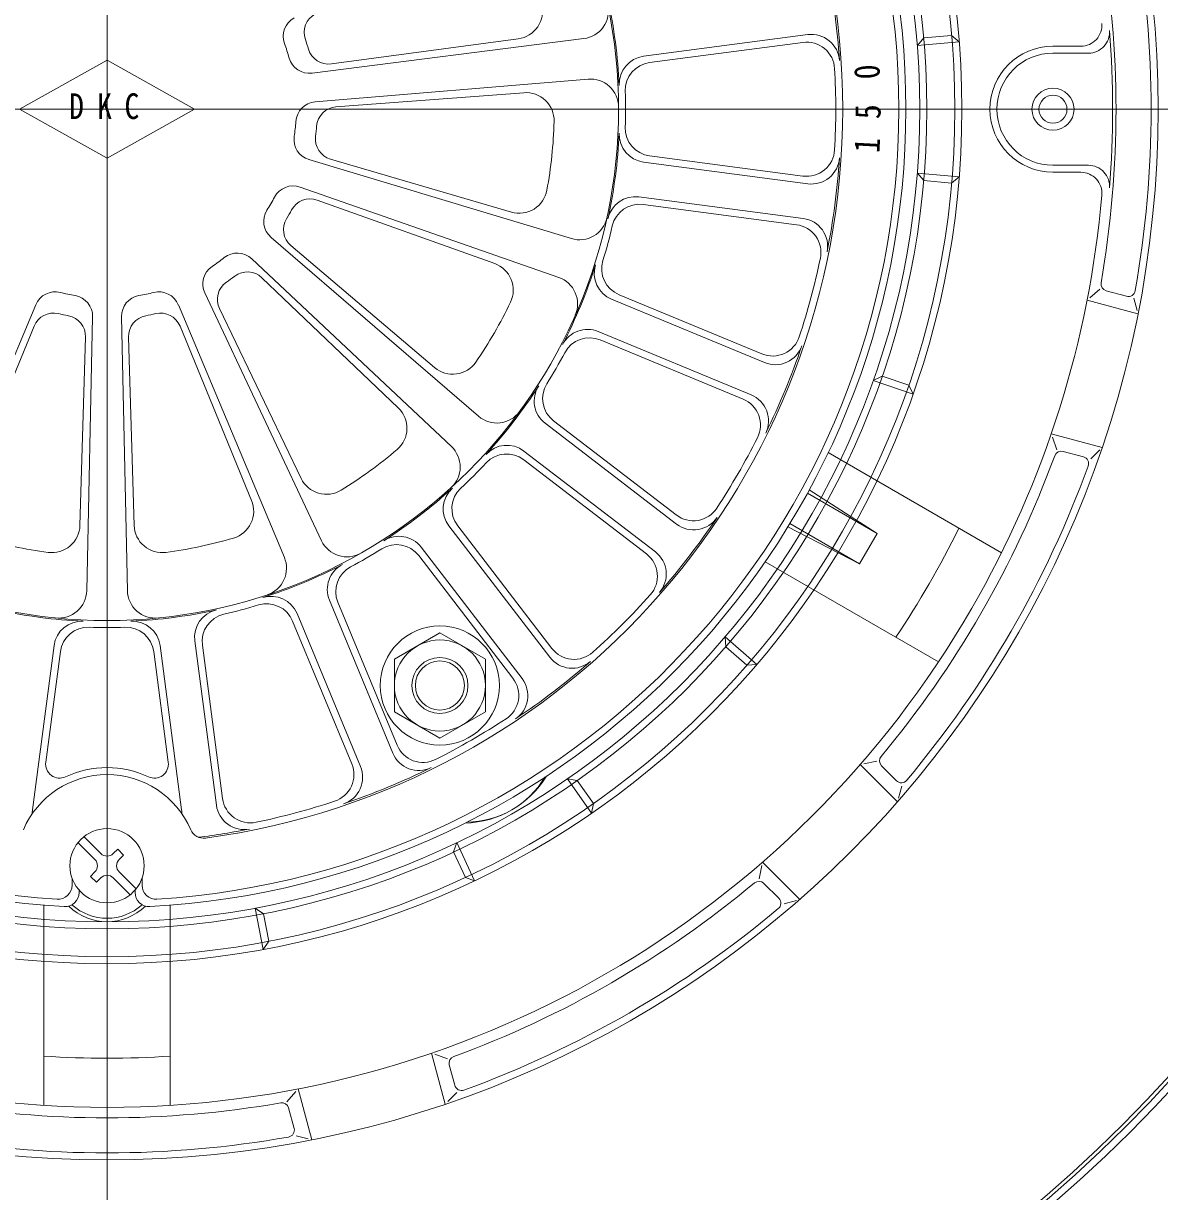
# Model space of a CAD drawing. Units: millimetres, scale not verified. Extents: x -1380 to 1380, y -955 to 955.
# Drawn here: x -462 to -299.8, y 70.4 to 237.2 of the extents above; entities that cross this region are included whole.
import ezdxf
from ezdxf.enums import TextEntityAlignment as Align

# ---------------------------------------------------------------- set-up
doc = ezdxf.new("R2010")
doc.units = ezdxf.units.MM
doc.header["$LTSCALE"] = 3
doc.linetypes.add('USER1', pattern=[2, 1.25, -0.25, 0.25, -0.25])
for name, color, linetype, lineweight in [('0-2_L-2', 7, 'Continuous', 18), ('0-3_L-1', 7, 'Continuous', 18), ('0-4_L-5', 2, 'USER1', 18), ('0-5_L-3', 7, 'Continuous', 18), ('0-B_L-1a', 3, 'Continuous', 18), ('0-C_L-1b', 150, 'Continuous', 18)]:
    doc.layers.add(name, color=color, linetype=linetype, lineweight=lineweight)
doc.styles.add('ＭＳ ゴシック', font='')
doc.styles.get('ＭＳ ゴシック').set_extended_font_data('MS Gothic')

msp = doc.modelspace()

# ---------------------------------------------------------------- linework, layer by layer
at = {"layer": '0-2_L-2'}
for radius in [205.5, 205]:
    msp.add_circle((-450.024, 224.897), radius, dxfattribs=at)
at = {"layer": '0-3_L-1'}
msp.add_circle((-450.024, 224.897), 206.5, dxfattribs=at)
at = {"layer": '0-4_L-5'}
for p, q in [((-450.024, 496.722), (-450.024, -46.928)), ((-450.024, 9.897), (-450.024, 439.897)), ((-178.199, 224.897), (-721.849, 224.897)), ((-235.024, 224.897), (-665.024, 224.897))]:
    msp.add_line(p, q, dxfattribs=at)
at = {"layer": '0-5_L-3'}
for p, q in [((-451.758, 117.781), (-454.137, 120.161)), ((-453.289, 121.009), (-450.909, 118.63)), ((-449.141, 118.63), (-448.505, 119.266)), ((-452.394, 115.377), (-451.758, 116.013)), ((-446.761, 112.785), (-449.141, 115.165)), ((-448.293, 116.013), (-445.913, 113.633))]:
    msp.add_line(p, q, dxfattribs=at)
msp.add_lwpolyline([(-402.524, 135.119), (-409.024, 138.872), (-409.024, 146.377), (-402.524, 150.13), (-396.024, 146.377), (-396.024, 138.872)], close=True, dxfattribs=at)
for points in [[(-448.505, 119.266), (-447.656, 118.417), (-448.293, 117.781)], [(-450.909, 115.165), (-451.545, 114.528), (-452.394, 115.377)]]:
    msp.add_lwpolyline(points, dxfattribs=at)
for centre, radius in [((-402.524, 142.625), 8.5), ((-402.524, 142.625), 6.5), ((-402.524, 142.625), 4), ((-402.524, 142.625), 3.5), ((-450.025, 116.897), 5.3)]:
    msp.add_circle(centre, radius, dxfattribs=at)
for centre, start, end in [((-450.025, 119.513), 225, 315), ((-452.641, 116.897), 315, 45), ((-447.409, 116.897), 135, 225), ((-450.025, 114.281), 45, 135)]:
    msp.add_arc(centre, 1.25, start, end, dxfattribs=at)
at = {"layer": '0-B_L-1a'}
for p, q in [((-373.455, 232.456), (-350.009, 235.543)), ((-381.965, 234.975), (-420.766, 230.042)), ((-418, 231.359), (-391.329, 234.961)), ((-372.593, 231.561), (-350.702, 234.443)), ((-381.357, 229.189), (-420.336, 225.947)), ((-417.357, 225.234), (-390.52, 227.256)), ((-383.75, 206.421), (-421.203, 217.697)), ((-418.141, 217.775), (-392.31, 210.218)), ((-373.455, 217.338), (-350.009, 214.251)), ((-372.593, 218.233), (-350.702, 215.351)), ((-385.547, 200.889), (-422.475, 213.781)), ((-420.044, 211.918), (-394.705, 202.849)), ((-374.108, 212.381), (-350.662, 209.294)), ((-373.507, 211.293), (-351.616, 208.411)), ((-396.994, 181.062), (-426.623, 206.597)), ((-423.794, 205.422), (-403.271, 188.012)), ((-400.887, 176.739), (-429.378, 203.537)), ((-427.915, 200.846), (-408.455, 182.255)), ((-419.408, 163.283), (-436.09, 198.661)), ((-475.326, 160.916), (-460.197, 196.986)), ((-424.722, 160.916), (-439.851, 196.986)), ((-378.021, 197.778), (-356.172, 188.728)), ((-376.956, 198.42), (-356.557, 189.97)), ((-452.933, 156.157), (-452.083, 195.261)), ((-447.116, 156.157), (-447.965, 195.261)), ((-433.983, 196.437), (-422.315, 172.185)), ((-460.44, 193.932), (-470.656, 169.034)), ((-439.608, 193.932), (-429.393, 169.034)), ((-453.103, 192.373), (-453.898, 165.472)), ((-446.945, 192.373), (-446.151, 165.472)), ((-379.934, 193.159), (-358.086, 184.109)), ((-379.635, 191.952), (-359.236, 183.503)), ((-386.299, 180.41), (-368.782, 166.969)), ((-387.493, 180.066), (-368.732, 165.67)), ((-390.537, 176.099), (-371.775, 161.703)), ((-390.56, 174.857), (-373.043, 161.416)), ((-401.227, 165.409), (-386.831, 146.648)), ((-399.984, 165.433), (-386.543, 147.916)), ((-405.193, 162.365), (-390.797, 143.604)), ((-405.538, 161.171), (-392.096, 143.654)), ((-418.286, 154.807), (-409.236, 132.958)), ((-417.08, 154.508), (-408.63, 134.109)), ((-423.547, 151.829), (-415.097, 131.43)), ((-422.905, 152.893), (-413.856, 131.045)), ((-437.508, 148.98), (-434.421, 125.534)), ((-457.583, 148.328), (-460.67, 124.882)), ((-456.688, 147.466), (-458.769, 131.659)), ((-443.361, 147.466), (-441.28, 131.659)), ((-442.465, 148.328), (-439.379, 124.882)), ((-436.42, 148.379), (-433.538, 126.489)), ((-455.024, 115.138), (-455.024, 114.118)), ((-445.024, 114.118), (-445.024, 115.14)), ((-454.024, 113.058), (-454.024, 113.42)), ((-446.024, 113.42), (-446.024, 113.058))]:
    msp.add_line(p, q, dxfattribs=at)
msp.add_lwpolyline([(-462.524, 224.897), (-450.024, 231.897), (-437.524, 224.897), (-450.024, 217.897)], close=True, dxfattribs=at)
msp.add_circle((-450.024, 224.897), 73, dxfattribs=at)
for centre, radius, start, end in [((-450.024, 224.897), 114, 93.07089, 266.92911), ((-450.024, 224.897), 114, 273.07089, 86.92911), ((-450.024, 224.897), 113, 93.61565, 266.38435), ((-450.024, 224.897), 113, 273.61565, 86.38435), ((-450.024, 224.897), 105, 277.68835, 82.31165), ((-450.024, 224.897), 104.759, 3.80126, 11.19874), ((-450.024, 224.897), 73.175, 2.66859, 12.33141), ((-391.865, 238.925), 4, 277.69203, 13.56075), ((-382.469, 238.943), 4, 277.24503, 11.7457), ((-421.886, 235.302), 3, 118.75497, 200.29321), ((-418.896, 235.851), 3, 118.30797, 199.3871), ((-349.487, 231.577), 4, 3.80126, 97.5), ((-450.024, 224.897), 27, 15.70679, 20.29321), ((-450.024, 224.897), 30, 16.6129, 19.3871), ((-350.18, 230.477), 4, 3.19878, 97.5), ((-421.145, 233.018), 3, 195.70679, 277.24503), ((-418.402, 234.332), 3, 196.6129, 277.69203), ((-372.933, 228.49), 4, 97.5, 182.66859), ((-372.071, 227.595), 4, 97.5, 181.98227), ((-450.024, 224.897), 104, 356.80122, 3.19878), ((-381.025, 225.203), 4, 0.2543, 94.75497), ((-390.219, 223.267), 4, 358.43925, 94.30797), ((-450.024, 224.897), 74, 358.01773, 1.98227), ((-420.087, 222.957), 3, 94.75497, 176.29321), ((-417.131, 222.243), 3, 94.30797, 175.3871), ((-450.024, 224.897), 27, 351.70679, 356.29321), ((-450.024, 224.897), 30, 352.6129, 355.3871), ((-450.024, 224.897), 63.827, 349.56075, 358.43925), ((-372.071, 222.199), 4, 178.01773, 262.5), ((-420.338, 220.57), 3, 171.70679, 253.24503), ((-417.298, 220.654), 3, 172.6129, 253.69203), ((-450.024, 224.897), 73.175, 347.66859, 357.33141), ((-372.933, 221.304), 4, 177.33141, 262.5), ((-350.18, 219.317), 4, 262.5, 356.80122), ((-349.487, 218.217), 4, 262.5, 356.19874), ((-450.024, 224.897), 104.759, 348.80126, 356.19874), ((-423.464, 210.949), 3, 70.75497, 152.29321), ((-450.024, 224.897), 27, 327.70679, 332.29321), ((-421.054, 209.094), 3, 70.30797, 151.3871), ((-391.187, 214.057), 4, 253.69203, 349.56075), ((-374.63, 208.415), 4, 82.5, 167.66859), ((-424.665, 208.869), 3, 147.70679, 229.24503), ((-450.024, 224.897), 30, 328.6129, 331.3871), ((-374.029, 207.327), 4, 82.5, 166.98227), ((-421.853, 207.71), 3, 148.6129, 229.69203), ((-382.597, 210.252), 4, 253.24503, 347.7457), ((-351.184, 205.328), 4, 348.80126, 82.5), ((-450.024, 224.897), 74, 343.01773, 346.98227), ((-352.138, 204.445), 4, 348.19878, 82.5), ((-450.024, 224.897), 27, 303.70679, 308.29321), ((-431.434, 201.351), 3, 46.75497, 128.29321), ((-450.024, 224.897), 104, 341.80122, 348.19878), ((-433.376, 199.94), 3, 123.70679, 205.24503), ((-396.052, 199.083), 4, 334.43925, 70.30797), ((-450.024, 224.897), 73.175, 332.66859, 342.33141), ((-376.49, 201.473), 4, 162.33141, 247.5), ((-375.426, 202.115), 4, 163.01773, 247.5), ((-431.279, 197.738), 3, 124.6129, 205.69203), ((-450.024, 224.897), 30, 304.6129, 307.3871), ((-429.987, 198.677), 3, 46.30797, 127.3871), ((-386.866, 197.112), 4, 336.2543, 70.75497), ((-457.431, 195.826), 3, 75.70679, 157.24503), ((-450.024, 224.897), 27, 255.70679, 260.29321), ((-450.024, 224.897), 27, 279.70679, 284.29321), ((-442.618, 195.826), 3, 22.75497, 104.29321), ((-455.083, 195.326), 3, 358.75497, 80.29321), ((-444.966, 195.326), 3, 99.70679, 181.24503), ((-450.024, 224.897), 63.827, 325.56075, 334.43925), ((-457.665, 192.794), 3, 76.6129, 157.69203), ((-450.024, 224.897), 30, 256.6129, 259.3871), ((-456.102, 192.461), 3, 358.30797, 79.3871), ((-443.947, 192.461), 3, 100.6129, 181.69203), ((-450.024, 224.897), 30, 280.6129, 283.3871), ((-442.384, 192.794), 3, 22.30797, 103.3871), ((-381.465, 189.463), 4, 67.5, 152.66859), ((-381.166, 188.257), 4, 67.5, 151.98227), ((-355.026, 193.665), 4, 247.5, 341.80122), ((-354.642, 192.424), 4, 247.5, 341.19874), ((-450.024, 224.897), 104.759, 333.80126, 341.19874), ((-400.683, 191.063), 4, 229.69203, 325.56075), ((-450.024, 224.897), 74, 328.01773, 331.98227), ((-450.024, 224.897), 73.175, 317.66859, 327.33141), ((-385.058, 183.239), 4, 147.33141, 232.5), ((-383.864, 183.584), 4, 148.01773, 232.5), ((-360.767, 179.807), 4, 333.19878, 67.5), ((-359.617, 180.413), 4, 333.80126, 67.5), ((-411.218, 179.363), 4, 310.43925, 46.30797), ((-394.383, 184.092), 4, 229.24503, 323.7457), ((-392.972, 172.926), 4, 52.5, 137.66859), ((-450.024, 224.897), 104, 326.80122, 333.19878), ((-450.024, 224.897), 63.827, 301.56075, 310.43925), ((-403.627, 173.825), 4, 312.2543, 46.75497), ((-392.995, 171.683), 4, 52.5, 136.98227), ((-450.024, 224.897), 74, 313.01773, 316.98227), ((-418.711, 173.919), 4, 205.69203, 301.56075), ((-450.024, 224.897), 73.175, 302.66859, 312.33141), ((-398.053, 167.844), 4, 132.33141, 217.5), ((-396.811, 167.868), 4, 133.01773, 217.5), ((-433.093, 167.515), 4, 286.43925, 22.30797), ((-366.347, 170.142), 4, 232.5, 326.80122), ((-457.896, 165.59), 4, 262.43925, 358.30797), ((-442.152, 165.59), 4, 181.69203, 277.56075), ((-450.024, 224.897), 104.759, 318.80126, 326.19874), ((-366.296, 168.843), 4, 232.5, 326.19874), ((-450.024, 224.897), 63.827, 253.56075, 262.43925), ((-450.024, 224.897), 63.827, 277.56075, 286.43925), ((-408.367, 159.93), 4, 37.5, 122.66859), ((-415.79, 164.989), 4, 205.24503, 299.7457), ((-450.024, 224.897), 74, 298.01773, 301.98227), ((-408.711, 158.736), 4, 37.5, 121.98227), ((-428.411, 159.369), 4, 288.2543, 22.75497), ((-375.478, 158.242), 4, 318.19878, 52.5), ((-374.21, 158.53), 4, 318.80126, 52.5), ((-450.024, 224.897), 73.175, 287.66859, 297.33141), ((-414.59, 156.337), 4, 117.33141, 202.5), ((-413.384, 156.038), 4, 118.01773, 202.5), ((-456.932, 156.244), 4, 264.2543, 358.75497), ((-443.117, 156.244), 4, 181.24503, 275.7457), ((-426.601, 151.362), 4, 22.5, 107.66859), ((-450.024, 224.897), 104, 311.80122, 318.19878), ((-450.024, 224.897), 74, 283.01773, 286.98227), ((-427.242, 150.298), 4, 22.5, 106.98227), ((-450.024, 224.897), 73.175, 257.66859, 267.33141), ((-453.618, 147.806), 4, 87.33141, 172.5), ((-450.024, 224.897), 73.175, 272.66859, 282.33141), ((-446.431, 147.806), 4, 7.5, 92.66859), ((-433.542, 149.502), 4, 102.33141, 187.5), ((-432.455, 148.901), 4, 103.01773, 187.5), ((-452.722, 146.944), 4, 88.01773, 172.5), ((-450.024, 224.897), 74, 268.01773, 271.98227), ((-447.326, 146.944), 4, 7.5, 91.98227), ((-383.37, 150.351), 4, 217.5, 311.80122), ((-450.024, 224.897), 104.759, 303.80126, 311.19874), ((-383.657, 149.083), 4, 217.5, 311.19874), ((-395.27, 141.219), 4, 303.19878, 37.5), ((-393.971, 141.169), 4, 303.80126, 37.5), ((-450.024, 224.897), 104, 296.80122, 303.19878), ((-404.935, 135.639), 4, 202.5, 296.80122), ((-405.541, 134.489), 4, 202.5, 296.19874), ((-456.786, 131.398), 2, 172.5, 295.00015), ((-450.024, 116.897), 14, 64.99985, 115.00015), ((-443.262, 131.398), 2, 244.99985, 7.5), ((-418.793, 129.899), 4, 288.19878, 22.5), ((-417.551, 129.514), 4, 288.80126, 22.5), ((-450.024, 224.897), 104.759, 288.80126, 296.19874), ((-450.024, 116.897), 13, 23.26982, 156.73018), ((-430.456, 126.056), 4, 187.5, 281.19874), ((-429.573, 127.011), 4, 187.5, 281.80122), ((-450.024, 224.897), 104, 281.80122, 288.19878), ((-456.704, 124.36), 4, 172.5, 180.71805), ((-443.344, 124.36), 4, 359.28195, 7.5), ((-436.245, 122.823), 2, 203.26982, 277.68835), ((-450.024, 224.897), 104.759, 277.1633, 281.19874), ((-457.024, 114.118), 2, 266.38435, 0), ((-443.024, 114.118), 2, 180, 273.61565), ((-456.024, 113.058), 2, 266.92911, 0), ((-444.024, 113.058), 2, 180, 273.07089)]:
    msp.add_arc(centre, radius, start, end, dxfattribs=at)
at = {"layer": '0-C_L-1b'}
for p, q in [((-329.485, 235.443), (-333.47, 235.094)), ((-329.485, 235.443), (-328.406, 234.533)), ((-333.47, 235.094), (-334.383, 234.01)), ((-328.406, 234.533), (-334.383, 234.01)), ((-315.024, 233.897), (-311.041, 233.897)), ((-315.024, 232.897), (-309.956, 232.897)), ((-315.024, 216.897), (-309.956, 216.897)), ((-328.406, 215.26), (-334.383, 215.783)), ((-333.47, 214.7), (-334.383, 215.783)), ((-329.485, 214.351), (-328.406, 215.26)), ((-315.024, 215.897), (-311.041, 215.897)), ((-329.485, 214.351), (-333.47, 214.7)), ((-308.324, 199.218), (-309.777, 197.965)), ((-307.438, 198.98), (-304.529, 198.201)), ((-310.156, 197.638), (-302.895, 195.692)), ((-303.479, 197.919), (-303.022, 196.176)), ((-339.399, 186.805), (-340.674, 186.187)), ((-339.399, 186.805), (-335.617, 185.503)), ((-340.674, 186.187), (-335.001, 184.233)), ((-335.001, 184.233), (-335.617, 185.503)), ((-315.265, 178.57), (-308.004, 176.624)), ((-314.469, 176.286), (-315.101, 178.097)), ((-347.106, 175.869), (-322.363, 161.584)), ((-313.583, 176.048), (-310.674, 175.269)), ((-309.623, 174.987), (-308.356, 176.268)), ((-349.814, 170.546), (-340.118, 164.329)), ((-350.071, 170.076), (-340.118, 164.329)), ((-352.85, 165.288), (-342.618, 159.999)), ((-352.571, 165.746), (-342.618, 159.999)), ((-340.118, 164.329), (-342.618, 159.999)), ((-356.106, 160.281), (-331.363, 145.995)), ((-361.825, 149.552), (-357.297, 145.615)), ((-361.723, 148.138), (-361.825, 149.552)), ((-361.723, 148.138), (-358.704, 145.514)), ((-357.297, 145.615), (-358.704, 145.514)), ((-340.148, 131.808), (-342.033, 131.449)), ((-342.524, 131.356), (-337.209, 126.04)), ((-339.5, 131.16), (-337.37, 129.03)), ((-382.916, 129.056), (-384.311, 129.305)), ((-380.87, 124.39), (-384.311, 129.305)), ((-380.622, 125.78), (-382.916, 129.056)), ((-336.601, 128.261), (-337.077, 126.523)), ((-380.622, 125.78), (-380.87, 124.39)), ((-400.578, 118.859), (-400.096, 120.192)), ((-397.56, 114.754), (-400.096, 120.192)), ((-398.888, 115.234), (-400.578, 118.859)), ((-356.936, 115.021), (-356.577, 116.905)), ((-356.483, 117.397), (-351.168, 112.081)), ((-398.888, 115.234), (-397.56, 114.754)), ((-356.287, 114.372), (-354.157, 112.242)), ((-353.388, 111.473), (-351.65, 111.949)), ((-459.024, 111.253), (-459.024, 82.682)), ((-441.024, 111.253), (-441.024, 82.682)), ((-428.873, 110.842), (-427.728, 104.952)), ((-427.7, 110.047), (-428.873, 110.842)), ((-427.7, 110.047), (-426.936, 106.12)), ((-427.728, 104.952), (-426.936, 106.12)), ((-403.697, 90.138), (-401.751, 82.877)), ((-401.413, 89.342), (-403.225, 89.973)), ((-401.176, 88.456), (-400.396, 85.546)), ((-424.345, 83.197), (-423.092, 84.65)), ((-422.765, 85.028), (-420.82, 77.767)), ((-400.115, 84.496), (-401.396, 83.228)), ((-424.108, 82.311), (-423.328, 79.402)), ((-423.047, 78.351), (-421.304, 77.894))]:
    msp.add_line(p, q, dxfattribs=at)
for centre, radius in [((-450.024, 224.897), 150), ((-450.024, 224.897), 122), ((-450.024, 224.897), 122), ((-450.024, 224.897), 122), ((-450.024, 224.897), 122), ((-450.024, 224.897), 122), ((-450.024, 224.897), 122), ((-450.024, 224.897), 122), ((-450.024, 224.897), 122), ((-450.024, 224.897), 122), ((-450.024, 224.897), 122), ((-450.024, 224.897), 122), ((-450.024, 224.897), 122), ((-450.024, 224.897), 121), ((-450.024, 224.897), 121), ((-450.024, 224.897), 121), ((-450.024, 224.897), 121), ((-450.024, 224.897), 121), ((-450.024, 224.897), 121), ((-450.024, 224.897), 121), ((-450.024, 224.897), 121), ((-450.024, 224.897), 121), ((-450.024, 224.897), 121), ((-450.024, 224.897), 121), ((-450.024, 224.897), 121), ((-450.024, 224.897), 117), ((-450.024, 224.897), 117), ((-450.024, 224.897), 117), ((-450.024, 224.897), 117), ((-450.024, 224.897), 117), ((-450.024, 224.897), 117), ((-450.024, 224.897), 117), ((-450.024, 224.897), 117), ((-450.024, 224.897), 117), ((-450.024, 224.897), 117), ((-450.024, 224.897), 117), ((-450.024, 224.897), 117), ((-450.024, 224.897), 116), ((-450.024, 224.897), 116), ((-450.024, 224.897), 116), ((-450.024, 224.897), 116), ((-450.024, 224.897), 116), ((-450.024, 224.897), 116), ((-450.024, 224.897), 116), ((-450.024, 224.897), 116), ((-450.024, 224.897), 116), ((-450.024, 224.897), 116), ((-450.024, 224.897), 116), ((-450.024, 224.897), 116), ((-315.024, 224.897), 3), ((-315.024, 224.897), 2)]:
    msp.add_circle(centre, radius, dxfattribs=at)
for centre, radius, start, end in [((-450.524, 224.897), 149.5, 350.02222, 9.97778), ((-450.524, 224.897), 144.5, 350.12605, 9.87395), ((-311.041, 236.897), 3, 270, 4.93477), ((-309.956, 235.897), 3, 270, 4.49039), ((-450.024, 224.897), 143.5, 355.50961, 4.49039), ((-315.024, 224.897), 9, 90, 270), ((-315.024, 224.897), 8, 90, 270), ((-309.956, 213.897), 3, 355.50961, 90), ((-311.041, 212.897), 3, 355.06523, 90), ((-450.024, 224.897), 142.5, 330, 355.06523), ((-307.18, 199.946), 1, 170.12605, 255), ((-304.27, 199.167), 1, 255, 350.02222), ((-450.457, 225.147), 144.5, 320.12605, 339.87395), ((-313.842, 175.082), 1, 75, 159.87395), ((-310.933, 174.303), 1, 339.97778, 75), ((-450.457, 225.147), 149.5, 320.02222, 339.97778), ((-450.024, 224.897), 135.486, 326.19119, 333.80881), ((-450.024, 224.897), 142.5, 210, 270), ((-450.024, 224.897), 142.5, 270, 330), ((-338.792, 131.867), 1, 140.12605, 225), ((-399.266, 136.98), 14, 271.34108, 328.65892), ((-398.766, 136.114), 13, 270.38359, 329.61641), ((-336.663, 129.737), 1, 225, 320.02222), ((-450.274, 225.33), 144.5, 290.12605, 309.87395), ((-356.994, 113.665), 1, 45, 129.87395), ((-354.865, 111.535), 1, 309.97778, 45), ((-450.024, 116.897), 7.5, 228.05733, 311.94267), ((-450.274, 225.33), 149.5, 290.02222, 309.97778), ((-450.024, 224.897), 135.486, 266.19119, 273.80881), ((-400.21, 88.714), 1, 110.12605, 195), ((-399.43, 85.805), 1, 195, 290.02222), ((-450.024, 225.397), 144.5, 260.12605, 279.87395), ((-425.074, 82.052), 1, 15, 99.87395), ((-424.294, 79.143), 1, 279.97778, 15), ((-450.024, 225.397), 149.5, 260.02222, 279.97778)]:
    msp.add_arc(centre, radius, start, end, dxfattribs=at)
msp.add_ellipse((-450.024, 117.147), major_axis=(0, -8.25), ratio=0.969048, start_param=5.529813, end_param=7.0365576, dxfattribs=at)

# ---------------------------------------------------------------- texts
at = {"layer": '0-B_L-1a', "color": 7, "style": 'ＭＳ ゴシック', "width": 0.85}
for s, rotation, p in [('0', 93, (-338.603, 229.318)), ('5', 90, (-338.524, 223.48)), ('1', 87, (-338.704, 218.556))]:
    msp.add_text(s, height=3.666, rotation=rotation, dxfattribs=at).set_placement(p, align=Align.BOTTOM_LEFT)
for s, p in [('D', (-455.441, 222.397)), ('K', (-451.441, 222.397)), ('C', (-447.542, 222.397))]:
    msp.add_text(s, height=3.666, dxfattribs=at).set_placement(p, align=Align.BOTTOM_LEFT)

doc.saveas('drawing.dxf')
